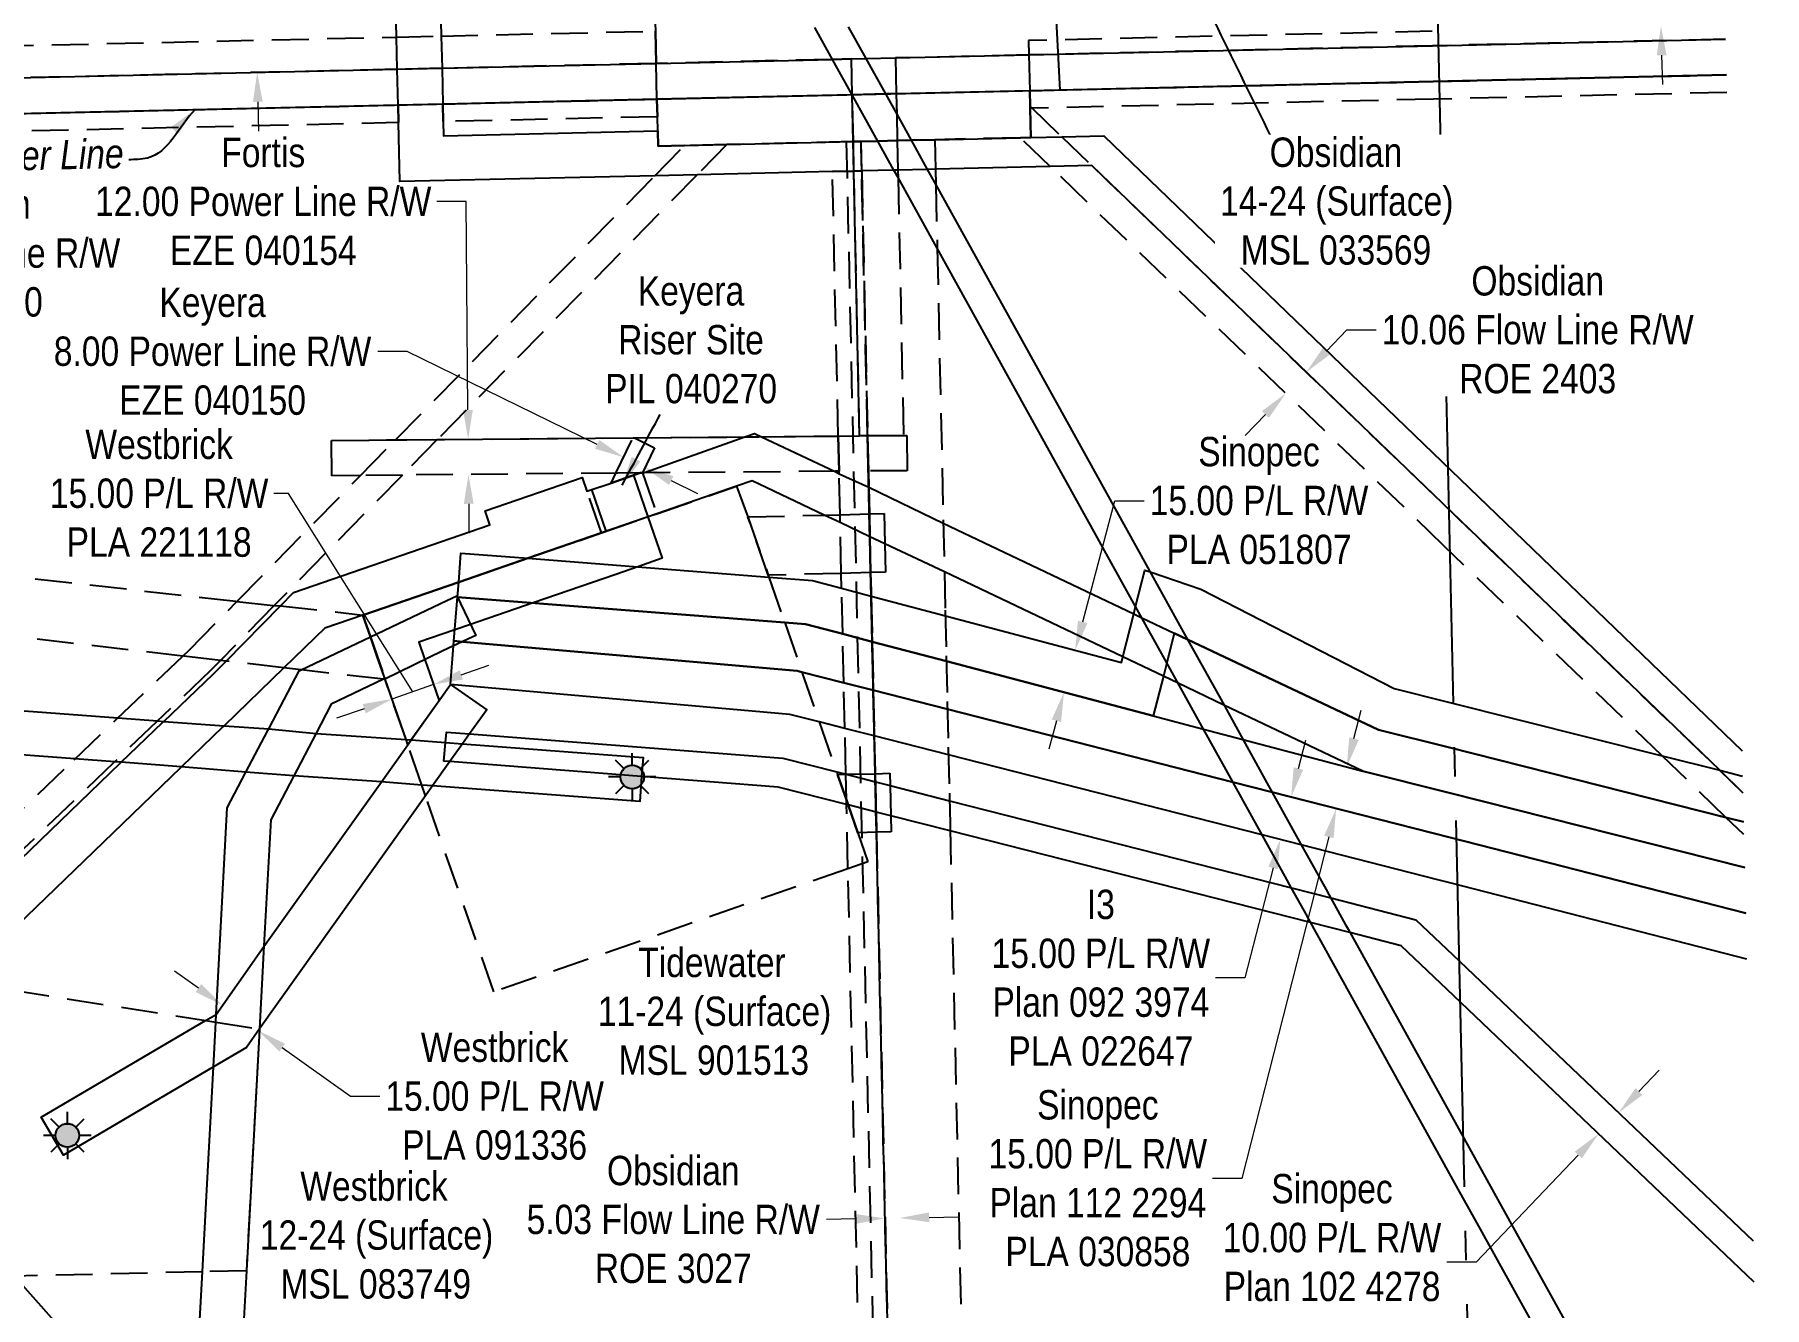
# Model space of a CAD drawing. Extents: x 610688 to 615994, y 5890806 to 5894497.
# Drawn here: x 611160 to 611750, y 5891069 to 5891503 of the extents above; entities that cross this region are included whole.
import ezdxf

# ---------------------------------------------------------------- set-up
doc = ezdxf.new("R2010")
doc.units = 0
doc.header["$LTSCALE"] = 5
doc.header["$PDSIZE"] = 0.5
for name, pattern in [('foc-ACCESSROAD', [3.75, 2.5, -1.25]), ('foc-FLOWLINE', [3.75, 2.5, -1.25]), ('foc-QUARTERLINE', [33, 25, -3, 2, -3])]:
    doc.linetypes.add(name, pattern=pattern)
doc.layers.get('Defpoints').update_dxf_attribs({"color": 9})
for name, color, linetype in [('AS-POWER', 104, 'foc-POWER'), ('C-FLOWLINE', 13, 'foc-FLOWLINE'), ('C-RW', 13, 'Continuous'), ('C-WS', 13, 'foc-ACCESSROAD'), ('F-AR', 190, 'foc-ACCESSROAD'), ('F-EZE', 190, 'foc-FLOWLINE'), ('F-RW', 190, 'Continuous'), ('F-WS', 190, 'foc-ACCESSROAD'), ('F-WS-S', 190, 'Continuous'), ('L-QSEC', 8, 'foc-QUARTERLINE')]:
    doc.layers.add(name, color=color, linetype=linetype)
for name, color, linetype, lineweight in [('C-AR-T', 13, 'Continuous', 9), ('C-FLOWLINE-T', 13, 'Continuous', 9), ('C-WS-T', 13, 'Continuous', 9), ('F-EZE-T', 190, 'Continuous', 9), ('F-RW-T', 190, 'Continuous', 9), ('F-WS-T', 190, 'Continuous', 9)]:
    doc.layers.add(name, color=color, linetype=linetype, lineweight=lineweight)
doc.styles.add('175L', font='', dxfattribs={"height": 20})
doc.styles.add('80CG', font='', dxfattribs={"height": 10})
doc.styles.add('80L', font='', dxfattribs={"height": 10})
doc.styles.add('foc-LtypeFont', font='', dxfattribs={"height": 7.35})
doc.styles.get('175L').set_extended_font_data('Arial Narrow')
doc.styles.get('80CG').set_extended_font_data('Arial Narrow')
doc.styles.get('80L').set_extended_font_data('Arial Narrow')
doc.styles.get('foc-LtypeFont').set_extended_font_data('Arial Narrow')
doc.linetypes.add('foc-POWER', pattern='A,6,-1,["P",foc-LtypeFont,S=0.2,R=0,X=-0.625,Y=-0.75],-1.24,4', length=12.24)
doc.dimstyles.new('Compass 5 000', dxfattribs={"dimscale": 5, "dimtxt": 9, "dimasz": 2, "dimexe": 0.2, "dimexo": 0.0625, "dimgap": 0.5, "dimtad": 0, "dimtih": 1, "dimtoh": 1, "dimzin": 0, "dimdsep": 46, "dimtxsty": '80CG', "dimcen": 0.1, "dimse1": 1, "dimse2": 1, "dimclrd": 256, "dimclrt": 256, "dimaunit": 1, "dimadec": 4, "dimazin": 0, "dimtfac": 0.06, "dimtofl": 0, "dimtmove": 0, "dimatfit": 1, "dimfxl": 0.2, "dimtolj": 1, "dimtzin": 0, "dimlwd": -1, "dimarcsym": 0})

# ---------------------------------------------------------------- blocks, each defined once
blk = doc.blocks.new('*D47')
at = {"layer": 'Defpoints', "color": 0, "transparency": 16777216}
for p in [(611362.72, 5891362.03), (611361.16, 5891358.84), (611369.94, 5891358.49)]:
    blk.add_point(p, dxfattribs=at)
at = {"layer": 'F-EZE-T', "transparency": 16777216}
for p, q in [((611287.4, 5891394.94), (611277.4, 5891394.94)), ((611352.18, 5891363.24), (611287.4, 5891394.94)), ((611377.37, 5891350.91), (611386.35, 5891346.52))]:
    blk.add_line(p, q, dxfattribs=at)
for points in [[(611352.91, 5891364.74), (611351.45, 5891361.74), (611361.16, 5891358.84)], [(611378.1, 5891352.41), (611376.63, 5891349.41), (611368.38, 5891355.31)]]:
    blk.add_solid(points, dxfattribs=at)
at = {"layer": 'F-EZE-T', "transparency": 16777216, "insert": (611221.06, 5891394.94), "char_height": 10, "attachment_point": 5, "style": '80CG'}
blk.add_mtext('\\A1;Keyera\\P8.00 Power Line R/W\\PEZE 040150', dxfattribs=at)
blk = doc.blocks.new('*D48')
at = {"layer": 'Defpoints', "color": 0, "transparency": 16777216}
for p in [(611308.17, 5891364.98), (611321.62, 5891365.1), (611321.72, 5891353.09)]:
    blk.add_point(p, dxfattribs=at)
at = {"layer": 'F-EZE-T', "transparency": 16777216}
for p, q in [((611307.47, 5891446.04), (611297.47, 5891446.04)), ((611308.08, 5891374.98), (611307.47, 5891446.04)), ((611308.36, 5891342.98), (611308.45, 5891332.98))]:
    blk.add_line(p, q, dxfattribs=at)
for points in [[(611309.75, 5891375), (611306.42, 5891374.97), (611308.17, 5891364.98)], [(611310.03, 5891342.99), (611306.69, 5891342.96), (611308.27, 5891352.98)]]:
    blk.add_solid(points, dxfattribs=at)
at = {"layer": 'F-EZE-T', "transparency": 16777216, "insert": (611238.33, 5891446.04), "char_height": 10, "attachment_point": 5, "style": '80CG'}
blk.add_mtext('\\A1;Fortis\\P12.00 Power Line R/W\\PEZE 040154', dxfattribs=at)
blk = doc.blocks.new('*D57')
at = {"layer": 'Defpoints', "color": 0, "transparency": 16777216}
for p in [(611521.36, 5891260.2), (611517.65, 5891245.68), (611584.93, 5891228.49)]:
    blk.add_point(p, dxfattribs=at)
at = {"layer": 'F-RW-T', "transparency": 16777216}
for p, q in [((611591.12, 5891252.7), (611593.59, 5891262.39)), ((611582.46, 5891218.81), (611572.88, 5891181.32)), ((611572.88, 5891181.32), (611562.88, 5891181.32))]:
    blk.add_line(p, q, dxfattribs=at)
for points in [[(611589.5, 5891253.12), (611592.73, 5891252.29), (611588.64, 5891243.01)], [(611580.84, 5891219.22), (611584.07, 5891218.39), (611584.93, 5891228.49)]]:
    blk.add_solid(points, dxfattribs=at)
at = {"layer": 'F-RW-T', "transparency": 16777216, "insert": (611523.79, 5891181.32), "char_height": 10, "attachment_point": 5, "style": '80CG'}
blk.add_mtext('\\A1;I3\\P15.00 P/L R/W\\PPlan 092 3974\\PPLA 022647', dxfattribs=at)
blk = doc.blocks.new('*D58')
at = {"layer": 'Defpoints', "color": 0, "transparency": 16777216}
for p in [(611624.34, 5891248.98), (611603.98, 5891239.07), (611620.73, 5891234.8)]:
    blk.add_point(p, dxfattribs=at)
at = {"layer": 'F-RW-T', "transparency": 16777216}
for p, q in [((611610.06, 5891262.94), (611612.53, 5891272.63)), ((611601.51, 5891229.37), (611571.84, 5891112.97)), ((611571.84, 5891112.97), (611561.84, 5891112.97))]:
    blk.add_line(p, q, dxfattribs=at)
for points in [[(611608.45, 5891263.35), (611611.68, 5891262.53), (611607.59, 5891253.25)], [(611599.89, 5891229.79), (611603.12, 5891228.96), (611603.98, 5891239.07)]]:
    blk.add_solid(points, dxfattribs=at)
at = {"layer": 'F-RW-T', "transparency": 16777216, "insert": (611522.76, 5891112.97), "char_height": 10, "attachment_point": 5, "style": '80CG'}
blk.add_mtext('\\A1;Sinopec\\P15.00 P/L R/W\\PPlan 112 2294\\PPLA 030858', dxfattribs=at)
blk = doc.blocks.new('*D63')
at = {"layer": 'Defpoints', "color": 0, "transparency": 16777216}
for p in [(611493.79, 5891298.66), (611515.03, 5891293.01), (611489.97, 5891284.31)]:
    blk.add_point(p, dxfattribs=at)
at = {"layer": 'F-RW-T', "transparency": 16777216}
for p, q in [((611517.6, 5891302.68), (611528.6, 5891344.04)), ((611528.6, 5891344.04), (611538.6, 5891344.04)), ((611508.64, 5891268.99), (611506.07, 5891259.33))]:
    blk.add_line(p, q, dxfattribs=at)
for points in [[(611515.99, 5891303.11), (611519.21, 5891302.25), (611515.03, 5891293.01)], [(611507.03, 5891269.42), (611510.25, 5891268.57), (611511.21, 5891278.66)]]:
    blk.add_solid(points, dxfattribs=at)
at = {"layer": 'F-RW-T', "transparency": 16777216, "insert": (611577.69, 5891344.04), "char_height": 10, "attachment_point": 5, "style": '80CG'}
blk.add_mtext('\\A1;Sinopec\\P15.00 P/L R/W\\PPLA 051807', dxfattribs=at)
blk = doc.blocks.new('*D65')
at = {"layer": 'Defpoints', "color": 0, "transparency": 16777216}
for p in [(611693.42, 5891128.16), (611731.11, 5891105.94), (611724.25, 5891098.75)]:
    blk.add_point(p, dxfattribs=at)
at = {"layer": 'F-RW-T', "transparency": 16777216}
for p, q in [((611707.18, 5891142.59), (611714.08, 5891149.82)), ((611686.51, 5891120.93), (611651.66, 5891084.39)), ((611651.66, 5891084.39), (611641.66, 5891084.39))]:
    blk.add_line(p, q, dxfattribs=at)
for points in [[(611705.97, 5891143.74), (611708.38, 5891141.44), (611700.28, 5891135.35)], [(611685.31, 5891122.08), (611687.72, 5891119.77), (611693.42, 5891128.16)]]:
    blk.add_solid(points, dxfattribs=at)
at = {"layer": 'F-RW-T', "transparency": 16777216, "insert": (611602.57, 5891084.39), "char_height": 10, "attachment_point": 5, "style": '80CG'}
blk.add_mtext('\\A1;Sinopec\\P10.00 P/L R/W\\PPlan 102 4278\\PPLA 065275', dxfattribs=at)
blk = doc.blocks.new('*D66')
at = {"layer": 'Defpoints', "color": 0, "transparency": 16777216}
for p in [(611246.13, 5891202.58), (611258.37, 5891193.87), (611236.64, 5891163.34)]:
    blk.add_point(p, dxfattribs=at)
at = {"layer": 'F-RW-T', "transparency": 16777216}
for p, q in [((611216.25, 5891177.85), (611208.11, 5891183.65)), ((611244.78, 5891157.54), (611268.09, 5891140.95)), ((611268.09, 5891140.95), (611278.09, 5891140.95))]:
    blk.add_line(p, q, dxfattribs=at)
for points in [[(611217.22, 5891179.21), (611215.29, 5891176.49), (611224.4, 5891172.05)], [(611245.75, 5891158.9), (611243.82, 5891156.18), (611236.64, 5891163.34)]]:
    blk.add_solid(points, dxfattribs=at)
at = {"layer": 'F-RW-T', "transparency": 16777216, "insert": (611317.18, 5891140.95), "char_height": 10, "attachment_point": 5, "style": '80CG'}
blk.add_mtext('\\A1;Westbrick\\P15.00 P/L R/W\\PPLA 091336', dxfattribs=at)
blk = doc.blocks.new('*D67')
at = {"layer": 'Defpoints', "color": 0, "transparency": 16777216}
for p in [(611294.84, 5891285.75), (611280.65, 5891280.81), (611282.18, 5891276.41)]:
    blk.add_point(p, dxfattribs=at)
at = {"layer": 'F-RW-T', "transparency": 16777216}
for p, q in [((611246.93, 5891346.52), (611241.93, 5891346.52)), ((611289.28, 5891278.88), (611246.93, 5891346.52)), ((611305.82, 5891284.64), (611315.26, 5891287.93)), ((611296.37, 5891281.35), (611282.18, 5891276.41)), ((611272.74, 5891273.12), (611263.29, 5891269.84))]:
    blk.add_line(p, q, dxfattribs=at)
for points in [[(611305.27, 5891286.21), (611306.37, 5891283.06), (611296.37, 5891281.35)], [(611272.19, 5891274.7), (611273.28, 5891271.55), (611282.18, 5891276.41)]]:
    blk.add_solid(points, dxfattribs=at)
at = {"layer": 'F-RW-T', "transparency": 16777216, "insert": (611202.84, 5891346.52), "char_height": 10, "attachment_point": 5, "style": '80CG'}
blk.add_mtext('\\A1;Westbrick\\P15.00 P/L R/W\\PPLA 221118', dxfattribs=at)
blk = doc.blocks.new('*D70')
at = {"layer": 'C-FLOWLINE-T', "transparency": 16777216}
for p, q in [((611600.72, 5891395.07), (611607.66, 5891402.27)), ((611607.66, 5891402.27), (611617.66, 5891402.27)), ((611579.87, 5891373.43), (611572.93, 5891366.23))]:
    blk.add_line(p, q, dxfattribs=at)
for points in [[(611599.52, 5891396.23), (611601.92, 5891393.91), (611593.79, 5891387.87)], [(611578.67, 5891374.59), (611581.07, 5891372.27), (611586.81, 5891380.63)]]:
    blk.add_solid(points, dxfattribs=at)
at = {"layer": 'Defpoints', "color": 0, "transparency": 16777216}
for p in [(611547.83, 5891432.15), (611540.86, 5891424.91), (611593.79, 5891387.87)]:
    blk.add_point(p, dxfattribs=at)
at = {"layer": 'C-FLOWLINE-T', "transparency": 16777216, "insert": (611672.66, 5891402.27), "char_height": 10, "attachment_point": 5, "style": '80CG', "bg_fill": 3, "box_fill_scale": 1.1, "bg_fill_color": 256, "bg_fill_true_color": 13158600, "bg_fill_transparency": 0}
blk.add_mtext('\\A1;Obsidian\\P10.06 Flow Line R/W\\PROE 2403', dxfattribs=at)
blk = doc.blocks.new('*D71')
at = {"layer": 'C-AR-T', "transparency": 16777216}
for p, q in [((611713.37, 5891562.79), (611703.37, 5891562.79)), ((611713.87, 5891541.07), (611713.37, 5891562.79)), ((611714.91, 5891495.91), (611715.14, 5891485.91))]:
    blk.add_line(p, q, dxfattribs=at)
for points in [[(611715.53, 5891541.11), (611712.2, 5891541.03), (611714.1, 5891531.08)], [(611716.58, 5891495.94), (611713.25, 5891495.87), (611714.68, 5891505.9)]]:
    blk.add_solid(points, dxfattribs=at)
at = {"layer": 'Defpoints', "color": 0, "transparency": 16777216}
for p in [(611714.1, 5891531.08), (611656.28, 5891529.74), (611656.87, 5891504.56)]:
    blk.add_point(p, dxfattribs=at)
at = {"layer": 'C-AR-T', "transparency": 16777216, "insert": (611674.84, 5891562.79), "char_height": 10, "attachment_point": 5, "style": '80CG'}
blk.add_mtext('\\A1;Obsidian\\P25.15 A/R\\PROE 2544 ', dxfattribs=at)
blk = doc.blocks.new('*D75')
at = {"layer": 'C-FLOWLINE-T', "transparency": 16777216}
for p, q in [((611440.25, 5891099.12), (611430.26, 5891098.9)), ((611465.27, 5891099.68), (611475.27, 5891099.91))]:
    blk.add_line(p, q, dxfattribs=at)
for points in [[(611440.22, 5891100.79), (611440.29, 5891097.46), (611450.25, 5891099.35)], [(611465.24, 5891101.35), (611465.31, 5891098.02), (611455.28, 5891099.46)]]:
    blk.add_solid(points, dxfattribs=at)
at = {"layer": 'Defpoints', "color": 0, "transparency": 16777216}
for p in [(611455.28, 5891099.46), (611450.69, 5891079.48), (611455.72, 5891079.59)]:
    blk.add_point(p, dxfattribs=at)
at = {"layer": 'C-FLOWLINE-T', "transparency": 16777216, "insert": (611378.06, 5891098.9), "char_height": 10, "attachment_point": 5, "style": '80CG'}
blk.add_mtext('\\A1;Obsidian\\P5.03 Flow Line R/W\\PROE 3027', dxfattribs=at)
blk = doc.blocks.new('*D77')
at = {"layer": 'C-AR-T', "transparency": 16777216}
for p, q in [((611069.12, 5891531.49), (611068.89, 5891541.48)), ((611069.8, 5891501.44), (611071.46, 5891428.43)), ((611071.46, 5891428.43), (611081.46, 5891428.43))]:
    blk.add_line(p, q, dxfattribs=at)
for points in [[(611070.78, 5891531.52), (611067.45, 5891531.45), (611069.34, 5891521.49)], [(611071.46, 5891501.48), (611068.13, 5891501.4), (611069.57, 5891511.44)]]:
    blk.add_solid(points, dxfattribs=at)
at = {"layer": 'Defpoints', "color": 0, "transparency": 16777216}
for p in [(611069.34, 5891521.49), (611206.86, 5891524.61), (611207.09, 5891514.56)]:
    blk.add_point(p, dxfattribs=at)
at = {"layer": 'C-AR-T', "transparency": 16777216, "insert": (611136.46, 5891428.43), "char_height": 10, "attachment_point": 5, "style": '80CG'}
blk.add_mtext('\\A1;Obsidian\\P10.06 Flow Line R/W\\PROE 3080', dxfattribs=at)
blk = doc.blocks.new('*D78')
at = {"layer": 'C-AR-T', "transparency": 16777216}
for p, q in [((611234.37, 5891573.3), (611224.37, 5891573.3)), ((611235.46, 5891525.21), (611234.37, 5891573.3)), ((611236.49, 5891480.05), (611236.72, 5891470.05))]:
    blk.add_line(p, q, dxfattribs=at)
for points in [[(611237.13, 5891525.24), (611233.8, 5891525.17), (611235.69, 5891515.21)], [(611238.16, 5891480.09), (611234.82, 5891480.01), (611236.26, 5891490.05)]]:
    blk.add_solid(points, dxfattribs=at)
at = {"layer": 'Defpoints', "color": 0, "transparency": 16777216}
for p in [(611231.54, 5891515.12), (611232.11, 5891489.95), (611236.26, 5891490.05)]:
    blk.add_point(p, dxfattribs=at)
at = {"layer": 'C-AR-T', "transparency": 16777216, "insert": (611195.85, 5891573.3), "char_height": 10, "attachment_point": 5, "style": '80CG'}
blk.add_mtext('\\A1;Obsidian\\P25.15 A/R\\PROE 3080', dxfattribs=at)
blk = doc.blocks.new('GAS')
h = blk.add_hatch(color=255)
h.dxf.hatch_style = 1
edge = h.paths.add_edge_path()
edge.add_arc((0, 0), 0.9, 0, 360)
for p, q in [((0, 0.81), (0, 1.62)), ((-0.81, 0), (-1.62, 0)), ((-0.57, 0.57), (-1.14, 1.14)), ((0.57, 0.57), (1.14, 1.14)), ((1.62, 0), (0.81, 0)), ((-0.57, -0.57), (-1.14, -1.14)), ((0, -0.81), (0, -1.62)), ((1.14, -1.14), (0.57, -0.57))]:
    blk.add_line(p, q)
blk.add_circle((0, 0), 0.8)

msp = doc.modelspace()

# ---------------------------------------------------------------- linework, layer by layer
at = {"layer": 'AS-POWER', "flags": 128}
for points in [[(611509.887, 5891484.07), (611507.268, 5891533.77), (611495.235, 5891597.593), (611493.848, 5891621.334), (611470.744, 5891692.019), (611445.718, 5891767.886), (611447.807, 5892295.572), (611447.468, 5892352.368)], [(610712.719, 5891465.941), (610812.607, 5891468.234), (610832.711, 5891468.696), (611637.035, 5891486.957), (611736.97, 5891489.234)], [(611261.559, 5891364.578), (611441.545, 5891366.139), (611439.073, 5891482.47)], [(611446.865, 5891250.899), (611444.299, 5891366.166), (611441.545, 5891366.139)]]:
    msp.add_lwpolyline(points, dxfattribs=at)
at = {"layer": 'C-FLOWLINE'}
for points in [[(611456.467, 5890821.03), (611442.048, 5891466.547), (611437.021, 5891466.435), (611451.44, 5890820.909)], [(611080.063, 5891166.271), (611173.841, 5891255.692), (611188.444, 5891269.627), (611210.923, 5891291.046), (611213.207, 5891293.232), (611229.273, 5891309.603), (611271.524, 5891352.658), (611283.407, 5891364.768), (611371.805, 5891454.852), (611381.915, 5891465.156), (611396.345, 5891465.489), (611386.236, 5891455.187), (611297.631, 5891364.891), (611285.747, 5891352.781), (611241.97, 5891308.17), (611223.718, 5891289.563), (611220.279, 5891286.066), (611201.956, 5891268.604), (611187.353, 5891254.668), (611095.004, 5891166.612)]]:
    msp.add_lwpolyline(points, dxfattribs=at)
at = {"layer": 'C-RW'}
for points in [[(611742.621, 5891244.468), (611734.696, 5891252.106), (611640.283, 5891343.138), (611520.736, 5891458.301), (611506.549, 5891457.973), (611467.421, 5891457.067), (611464.621, 5891457.002), (611454.623, 5891456.771), (611453.284, 5891456.74), (611442.282, 5891456.485), (611439.651, 5891456.424), (611432.279, 5891456.253), (611386.236, 5891455.187), (611371.805, 5891454.852), (611284.901, 5891452.841), (611284.435, 5891472.953), (611284.296, 5891478.954), (611284.014, 5891491.135), (611283.76, 5891502.123), (611283.194, 5891526.565)], [(611298.441, 5891526.792), (611299.004, 5891502.47), (611299.259, 5891491.481), (611299.54, 5891479.301), (611299.679, 5891473.299), (611299.792, 5891468.438), (611372.752, 5891470.127), (611372.872, 5891464.947), (611381.916, 5891465.156), (611396.345, 5891465.49), (611439.44, 5891466.488), (611442.049, 5891466.548), (611447.782, 5891466.681), (611454.411, 5891466.834), (611459.12, 5891466.943), (611467.188, 5891467.13), (611496.347, 5891467.805), (611499.94, 5891467.888), (611510.488, 5891468.133), (611524.765, 5891468.465), (611639.961, 5891357.404), (611742.291, 5891258.749)], [(611749.925, 5890928.018), (611746.105, 5890927.927), (611651.432, 5891098.736), (611645.564, 5891109.342), (611594.652, 5891201.322), (611593.712, 5891203.021), (611588.105, 5891213.152), (611587.166, 5891214.848), (611577.016, 5891233.186), (611567.041, 5891251.21), (611557.066, 5891269.233), (611549.186, 5891283.468), (611546.251, 5891288.772), (611535.641, 5891307.942), (611468.013, 5891430.128), (611454.677, 5891454.223), (611453.284, 5891456.74), (611447.782, 5891466.68), (611439.073, 5891482.47), (611432.379, 5891494.507), (611426.368, 5891505.367)], [(611437.71, 5891505.625), (611443.72, 5891494.766), (611450.385, 5891482.724), (611454.221, 5891475.793), (611459.12, 5891466.943), (611464.621, 5891457.003), (611467.531, 5891451.744), (611539.256, 5891322.156), (611551.327, 5891300.348), (611564.628, 5891276.315), (611570.429, 5891265.834), (611580.404, 5891247.811), (611590.379, 5891229.788), (611600.544, 5891211.423), (611601.482, 5891209.728), (611607.082, 5891199.611), (611608.022, 5891197.912), (611645.076, 5891130.967), (611660.224, 5891103.602), (611749.597, 5890942.233)], [(611364.888, 5890818.832), (611278.079, 5890916.705), (611239.218, 5890960.517), (611222.498, 5890979.367), (611146.992, 5891064.494), (611111.041, 5891063.676), (611096.391, 5891063.342), (611027.041, 5891061.765), (611026.48, 5891086.755), (611041.47, 5891087.09), (611041.694, 5891077.096), (611095.858, 5891078.326), (611110.568, 5891078.663), (611153.598, 5891079.643), (611220.63, 5891004.08), (611237.396, 5890985.179), (611248.516, 5890972.643), (611297.703, 5890917.175), (611384.514, 5890819.303)]]:
    msp.add_lwpolyline(points, dxfattribs=at)
at = {"layer": 'C-WS'}
msp.add_lwpolyline([(611043.075, 5891520.99), (611053.292, 5891521.226), (611063.2, 5891521.456), (611283.194, 5891526.559), (611298.441, 5891526.792), (611371.404, 5891528.351), (611371.965, 5891504.129), (611372.219, 5891493.139), (611299.259, 5891491.48), (611284.014, 5891491.134), (611063.987, 5891486.135), (611054.12, 5891485.911), (611043.861, 5891485.68), (610834.931, 5891480.936), (610834.68, 5891491.933), (610834.127, 5891516.146), (611043.075, 5891520.99)], close=True, dxfattribs=at)
for points in [[(611636.648, 5891504.101), (611499.175, 5891500.95), (611499.289, 5891496.027), (611499.571, 5891483.84), (611499.693, 5891478.535), (611499.709, 5891477.838), (611499.94, 5891467.888), (611496.347, 5891467.805), (611467.188, 5891467.13), (611459.12, 5891466.943), (611454.411, 5891466.834), (611447.782, 5891466.681), (611442.049, 5891466.548), (611439.44, 5891466.488), (611396.345, 5891465.49), (611381.916, 5891465.156), (611372.872, 5891464.947), (611372.752, 5891470.127), (611372.64, 5891474.957), (611372.501, 5891480.958), (611372.219, 5891493.14), (611371.965, 5891504.129)], [(611742.951, 5891230.168), (611736.83, 5891236.066), (611715.053, 5891257.051), (611640.607, 5891328.789), (611506.549, 5891457.973), (611496.347, 5891467.805), (611499.94, 5891467.888), (611499.709, 5891477.838), (611499.693, 5891478.535), (611500.4, 5891477.854), (611510.488, 5891468.133), (611520.693, 5891458.3), (611640.285, 5891343.062), (611734.673, 5891252.112), (611742.621, 5891244.453)], [(611454.238, 5890920.929), (611447.316, 5891230.987), (611447.138, 5891238.952), (611447.106, 5891240.419), (611446.907, 5891249.302), (611446.871, 5891250.816), (611446.526, 5891266.373), (611446.178, 5891281.949), (611445.831, 5891297.525), (611445.483, 5891313.095), (611445.34, 5891319.517), (611445.069, 5891331.69), (611444.893, 5891339.512), (611444.685, 5891348.921), (611444.568, 5891354.161), (611444.299, 5891366.166), (611442.282, 5891456.485), (611442.049, 5891466.547), (611447.782, 5891466.68), (611454.411, 5891466.834), (611459.12, 5891466.943), (611467.188, 5891467.129), (611467.42, 5891457.067), (611467.531, 5891451.744), (611468.013, 5891430.128), (611470.078, 5891337.489), (611470.502, 5891319.921), (611470.765, 5891306.668), (611471.112, 5891291.093), (611471.459, 5891275.519), (611471.806, 5891259.943), (611472.156, 5891244.291), (611472.188, 5891242.827), (611472.386, 5891233.969), (611472.419, 5891232.502), (611479.35, 5890921.532)]]:
    msp.add_lwpolyline(points, dxfattribs=at)
at = {"layer": 'F-AR'}
for points in [[(611450.145, 5891329.335), (611450.361, 5891319.64), (611445.34, 5891319.517), (611435.337, 5891319.272), (611410.417, 5891318.663), (611403.515, 5891338.5), (611429.541, 5891339.137), (611434.891, 5891339.268), (611444.893, 5891339.512), (611449.915, 5891339.635), (611450.145, 5891329.335)], [(611274.862, 5891297.63), (611279.842, 5891283.127), (611279.306, 5891283.131), (611251.254, 5891286.375), (611245.395, 5891287.052), (611225.689, 5891289.331), (611223.717, 5891289.56), (611210.919, 5891291.04), (611067.917, 5891307.574), (611067.461, 5891327.865), (611229.276, 5891309.718), (611241.973, 5891308.295), (611244.162, 5891308.176), (611272.317, 5891305.039), (611274.862, 5891297.63)], [(611451.892, 5891251.105), (611451.986, 5891246.917), (611452.216, 5891236.593), (611452.338, 5891231.11), (611447.316, 5891230.987), (611440.98, 5891230.832), (611437.689, 5891240.291), (611437.06, 5891242.097), (611434.078, 5891250.668), (611436.94, 5891250.739), (611446.87, 5891250.899), (611451.892, 5891251.105)]]:
    msp.add_lwpolyline(points, close=True, dxfattribs=at)
at = {"layer": 'F-EZE'}
for points in [[(611053.863, 5891496.905), (611283.76, 5891502.123), (611299.004, 5891502.47), (611371.965, 5891504.129)], [(611736.69, 5891501.405), (611636.76, 5891499.143), (611499.289, 5891496.027), (611453.836, 5891494.996), (611454.075, 5891482.734), (611454.221, 5891475.793), (611454.411, 5891466.834), (611454.623, 5891456.771), (611454.677, 5891454.223), (611456.536, 5891366.272), (611444.299, 5891366.166), (611441.545, 5891366.139), (611439.651, 5891456.424), (611439.44, 5891466.487), (611439.073, 5891482.47), (611438.849, 5891494.655), (611432.379, 5891494.507), (611372.219, 5891493.139), (611299.259, 5891491.48), (611284.014, 5891491.134), (611063.987, 5891486.135)], [(611737.109, 5891483.232), (611637.171, 5891480.955), (611500.4, 5891477.854), (611499.709, 5891477.838), (611499.693, 5891478.535), (611499.571, 5891483.84), (611637.035, 5891486.957), (611736.97, 5891489.234)], [(611444.235, 5890920.689), (611437.586, 5891218.533), (611437.097, 5891240.442), (611437.06, 5891242.097), (611436.911, 5891250.752), (611436.517, 5891266.411), (611436.17, 5891281.976), (611435.799, 5891298.602), (611435.451, 5891314.181), (611435.337, 5891319.272), (611434.951, 5891336.563), (611434.891, 5891339.268), (611434.579, 5891353.252), (611434.56, 5891354.074), (611434.292, 5891366.077), (611432.279, 5891456.253), (611439.651, 5891456.424), (611442.282, 5891456.485), (611444.299, 5891366.166), (611444.567, 5891354.161), (611444.69, 5891348.672), (611444.893, 5891339.512), (611445.068, 5891331.721), (611445.34, 5891319.517), (611445.483, 5891313.095), (611445.519, 5891311.504), (611445.831, 5891297.525), (611445.866, 5891295.946), (611446.179, 5891281.949), (611446.235, 5891279.404), (611446.526, 5891266.373), (611446.582, 5891263.839), (611446.87, 5891250.899), (611446.907, 5891249.302), (611446.932, 5891248.207), (611447.105, 5891240.419), (611447.138, 5891238.952), (611447.162, 5891237.88), (611447.316, 5891230.987), (611454.238, 5890920.929)]]:
    msp.add_lwpolyline(points, dxfattribs=at)
at = {"layer": 'F-EZE', "linetype": 'Continuous'}
for points in [[(611063.987, 5891486.137), (611284.014, 5891491.135), (611299.259, 5891491.481), (611372.219, 5891493.14), (611432.379, 5891494.507), (611438.849, 5891494.655), (611443.72, 5891494.766), (611453.836, 5891494.995), (611499.289, 5891496.027), (611636.76, 5891499.143), (611736.689, 5891501.41)], [(611736.97, 5891489.234), (611637.035, 5891486.957), (611499.571, 5891483.84), (611454.074, 5891482.791), (611450.385, 5891482.724), (611439.063, 5891482.47), (611372.501, 5891480.958), (611299.54, 5891479.301), (611284.296, 5891478.954), (611064.255, 5891473.955)]]:
    msp.add_lwpolyline(points, dxfattribs=at)
at = {"layer": 'F-EZE'}
for points in [[(611284.296, 5891478.954), (611284.435, 5891472.953), (611064.386, 5891467.954), (611064.255, 5891473.955), (611284.296, 5891478.954)], [(611372.501, 5891480.958), (611372.64, 5891474.957), (611299.679, 5891473.299), (611299.54, 5891479.301), (611372.501, 5891480.958)], [(611434.292, 5891366.077), (611434.56, 5891354.074), (611433.305, 5891354.063), (611368.266, 5891353.561), (611367.733, 5891353.493), (611359.212, 5891353.42), (611285.747, 5891352.781), (611271.524, 5891352.658), (611261.664, 5891352.573), (611261.559, 5891364.578), (611283.407, 5891364.768), (611297.631, 5891364.891), (611365.084, 5891365.474), (611403.412, 5891365.809), (611407.18, 5891365.842), (611434.292, 5891366.077)], [(611456.536, 5891366.272), (611457.669, 5891366.282), (611457.773, 5891354.276), (611444.568, 5891354.161), (611444.299, 5891366.166), (611456.536, 5891366.272)], [(611366.766, 5891353.485), (611356.873, 5891350.069), (611358.503, 5891353.413), (611364.427, 5891365.517), (611365.067, 5891365.368), (611371.621, 5891362.057), (611367.629, 5891353.577), (611366.766, 5891353.485)]]:
    msp.add_lwpolyline(points, close=True, dxfattribs=at)
at = {"layer": 'F-RW'}
for points in [[(611094.377, 5891162.571), (611189.619, 5891254.502), (611189.959, 5891254.831), (611204.054, 5891268.436), (611204.43, 5891268.793), (611221.303, 5891284.857), (611225.689, 5891289.331), (611244.162, 5891308.176), (611248.589, 5891312.692), (611315.535, 5891335.812), (611313.928, 5891340.542), (611347.055, 5891351.966), (611348.664, 5891347.235), (611356.873, 5891350.069), (611366.766, 5891353.485), (611367.632, 5891353.583), (611368.249, 5891353.678), (611402.423, 5891365.8), (611405.791, 5891366.963), (611408.128, 5891365.85), (611433.29, 5891353.968), (611434.579, 5891353.252), (611444.69, 5891348.677), (611470.105, 5891336.33), (611535, 5891305.421), (611537.765, 5891304.103), (611548.812, 5891298.841), (611553.347, 5891296.698), (611618.405, 5891265.938), (611642.163, 5891259.944), (611736.83, 5891236.066), (611742.85, 5891234.548)], [(611743.209, 5891218.967), (611642.514, 5891244.394), (611613.079, 5891251.827), (611565.71, 5891274.36), (611550.124, 5891281.775), (611545.081, 5891284.174), (611531.267, 5891290.745), (611470.477, 5891319.761), (611450.145, 5891329.335), (611445.068, 5891331.721), (611434.951, 5891336.563), (611429.541, 5891339.137), (611404.971, 5891350.825), (611399.671, 5891348.995), (611372.47, 5891339.596), (611353.555, 5891333.067), (611328.462, 5891324.409), (611304.932, 5891316.291), (611272.317, 5891305.039), (611259.334, 5891300.556), (611245.395, 5891287.052), (611224.961, 5891267.258), (611224.573, 5891266.882), (611210.438, 5891253.299), (611210.112, 5891252.948), (611134.43, 5891180.023)], [(611742.85, 5891234.548), (611736.83, 5891236.066), (611642.163, 5891259.944), (611618.405, 5891265.938), (611553.347, 5891296.698), (611548.812, 5891298.841), (611546.251, 5891288.772), (611545.081, 5891284.174), (611541.648, 5891270.674), (611471.153, 5891289.274), (611445.866, 5891295.946), (611435.799, 5891298.602), (611423.088, 5891301.956), (611416.039, 5891302.507), (611304.525, 5891311.168), (611304.932, 5891316.291), (611305.702, 5891326.189), (611328.462, 5891324.409), (611410.654, 5891317.982), (611425.539, 5891316.818), (611435.451, 5891314.181), (611445.519, 5891311.504), (611470.808, 5891304.777), (611530.778, 5891288.824), (611531.267, 5891290.745), (611535.008, 5891305.453), (611535.641, 5891307.942), (611538.8, 5891320.363), (611540.586, 5891319.753), (611557.867, 5891313.856), (611623.699, 5891280.049), (611641.812, 5891275.488), (611715.053, 5891257.051), (611734.69, 5891252.107), (611742.49, 5891250.143)], [(611216.614, 5891062.836), (611217.592, 5891081.1), (611218.97, 5891106.851), (611221.331, 5891150.972), (611222.028, 5891164.004), (611222.137, 5891166.279), (611222.261, 5891168.888), (611226.058, 5891239.286), (611232.334, 5891251.259), (611239.917, 5891265.728), (611240.301, 5891266.462), (611250.564, 5891286.045), (611251.254, 5891286.374), (611274.862, 5891297.63), (611300.928, 5891310.058), (611304.279, 5891311.655), (611310.734, 5891298.115), (611309.775, 5891297.658), (611299.584, 5891292.799), (611279.818, 5891283.187), (611279.306, 5891283.131), (611261.531, 5891274.656), (611256.205, 5891264.494), (611248.622, 5891250.024), (611240.862, 5891235.219), (611238.56, 5891192.206), (611237.047, 5891163.942), (611236.917, 5891161.521), (611232.631, 5891081.443), (611231.643, 5891062.99)], [(611743.568, 5891203.43), (611642.858, 5891229.157), (611582.216, 5891244.611), (611568.77, 5891248.086), (611471.517, 5891272.942), (611446.235, 5891279.404), (611436.17, 5891281.976), (611421.916, 5891285.619), (611420.285, 5891286.036), (611306.236, 5891295.971), (611303.313, 5891296.225), (611304.525, 5891311.168), (611416.039, 5891302.507), (611423.088, 5891301.956), (611435.799, 5891298.602), (611445.866, 5891295.946), (611471.153, 5891289.274), (611541.648, 5891270.674), (611558.769, 5891266.156), (611572.214, 5891262.609), (611613.079, 5891251.827), (611642.514, 5891244.394), (611743.209, 5891218.967)], [(611743.931, 5891187.683), (611643.209, 5891213.599), (611638.625, 5891214.779), (611592.11, 5891226.661), (611578.737, 5891230.077), (611471.863, 5891257.38), (611446.582, 5891263.839), (611436.517, 5891266.411), (611427.827, 5891268.631), (611417.835, 5891271.184), (611302.199, 5891281.329), (611303.186, 5891294.516), (611303.313, 5891296.225), (611306.236, 5891295.971), (611420.285, 5891286.036), (611421.916, 5891285.619), (611436.17, 5891281.976), (611446.235, 5891279.404), (611471.517, 5891272.942), (611568.77, 5891248.086), (611582.216, 5891244.611), (611642.858, 5891229.157), (611743.568, 5891203.43)], [(611068.561, 5891278.955), (611188.796, 5891269.962), (611202.321, 5891268.951), (611204.43, 5891268.793), (611224.961, 5891267.258), (611240.197, 5891266.243), (611256.311, 5891264.695), (611286.989, 5891262.594), (611288.774, 5891262.459), (611300.448, 5891261.58), (611306.248, 5891261.143), (611367.767, 5891256.51), (611367.294, 5891249.984), (611367.294, 5891249.984), (611366.678, 5891241.469), (611296.057, 5891246.816), (611292.382, 5891247.095), (611278.585, 5891248.139), (611248.719, 5891250.209), (611232.43, 5891251.443), (611210.402, 5891253.302), (611189.959, 5891254.831), (611187.701, 5891255), (611174.177, 5891256.012), (611068.9, 5891263.887)], [(611746.474, 5891077.547), (611644.076, 5891175.227), (611626.171, 5891192.307), (611608.656, 5891196.766), (611595.29, 5891200.169), (611472.443, 5891231.443), (611452.216, 5891236.593), (611447.162, 5891237.88), (611437.689, 5891240.291), (611437.097, 5891240.442), (611413.843, 5891246.362), (611367.294, 5891249.984), (611301.929, 5891255.071), (611299.918, 5891255.228), (611300.448, 5891261.58), (611300.747, 5891265.16), (611308.668, 5891264.545), (611415.394, 5891256.263), (611433.764, 5891251.571), (611436.94, 5891250.752), (611446.932, 5891248.207), (611451.986, 5891246.917), (611472.212, 5891241.75), (611588.751, 5891211.985), (611602.123, 5891208.57), (611631.143, 5891201.159), (611643.762, 5891189.139), (611746.149, 5891091.613)]]:
    msp.add_lwpolyline(points, dxfattribs=at)
for points in [[(611288.774, 5891262.459), (611287.606, 5891260.819), (611286.99, 5891262.595), (611279.85, 5891283.182), (611277.207, 5891290.857), (611274.869, 5891297.637), (611272.317, 5891305.039), (611304.932, 5891316.291), (611328.462, 5891324.41), (611353.555, 5891333.067), (611355.244, 5891333.65), (611350.349, 5891347.817), (611356.873, 5891350.069), (611364.528, 5891352.712), (611369.423, 5891338.544), (611374.298, 5891324.436), (611372.722, 5891323.85), (611365.97, 5891321.496), (611358.445, 5891318.926), (611330.288, 5891309.178), (611308.971, 5891301.822), (611303.617, 5891299.982), (611291.387, 5891295.752), (611293.424, 5891289.833), (611294.068, 5891287.989), (611298.278, 5891275.818), (611288.774, 5891262.459)], [(611221.331, 5891150.972), (611170.301, 5891120.869), (611162.683, 5891133.784), (611218.708, 5891166.824), (611222.235, 5891168.893), (611238.577, 5891191.977), (611278.585, 5891248.139), (611287.606, 5891260.819), (611288.774, 5891262.459), (611302.199, 5891281.329), (611314.48, 5891272.716), (611308.668, 5891264.545), (611306.248, 5891261.143), (611301.929, 5891255.071), (611296.057, 5891246.816), (611293.654, 5891243.439), (611237.056, 5891163.925), (611232.619, 5891157.631), (611221.331, 5891150.972)]]:
    msp.add_lwpolyline(points, close=True, dxfattribs=at)
at = {"layer": 'F-WS'}
for points in [[(611437.586, 5891218.533), (611316.93, 5891176.548), (611293.654, 5891243.439), (611292.382, 5891247.095), (611287.606, 5891260.819), (611286.989, 5891262.594), (611279.842, 5891283.127), (611274.862, 5891297.63), (611272.317, 5891305.039), (611304.932, 5891316.291), (611328.462, 5891324.409), (611353.555, 5891333.067), (611372.47, 5891339.596), (611399.671, 5891348.995), (611403.515, 5891338.5), (611410.417, 5891318.663), (611410.654, 5891317.982), (611416.039, 5891302.507), (611421.916, 5891285.619), (611427.827, 5891268.631), (611433.764, 5891251.571), (611434.078, 5891250.668), (611437.06, 5891242.097), (611437.689, 5891240.291), (611440.98, 5891230.832), (611444.431, 5891220.915), (611437.586, 5891218.533)], [(611372.47, 5891339.596), (611353.555, 5891333.067), (611348.664, 5891347.235), (611356.873, 5891350.069), (611366.766, 5891353.485), (611367.637, 5891353.554), (611372.47, 5891339.596)], [(611236.917, 5891161.521), (611232.631, 5891081.443), (611217.592, 5891081.1), (611153.598, 5891079.643), (611110.568, 5891078.663), (611108.555, 5891142.52), (611108.382, 5891147.986), (611093.395, 5891147.531), (611074.388, 5891146.955), (611071.532, 5891146.868), (611071.284, 5891157.902), (611071.195, 5891161.864), (611075.581, 5891161.998), (611090.645, 5891162.457), (611094.377, 5891162.571), (611113.076, 5891163.122), (611116.964, 5891163.228), (611133.191, 5891178.83), (611134.429, 5891180.023), (611218.71, 5891166.816), (611222.137, 5891166.279), (611237.047, 5891163.942), (611236.917, 5891161.521)]]:
    msp.add_lwpolyline(points, close=True, dxfattribs=at)
at = {"layer": 'L-QSEC'}
msp.add_line((611633.576, 5891729.909), (611651.063, 5890955.652), dxfattribs=at)

# ---------------------------------------------------------------- block references
at = {"layer": 'F-WS-S', "color": 2, "xscale": 4.998057249999966, "yscale": 4.998057249999966, "zscale": 4.998057249999966}
for p in [(611364.07, 5891249.832), (611171.585, 5891127.61)]:
    msp.add_blockref('GAS', p, dxfattribs=at)

# ---------------------------------------------------------------- texts
at = {"layer": 'AS-POWER', "insert": (611077.687, 5891464.919), "char_height": 9.99611, "attachment_point": 1, "rotation": 1.301414, "style": '80L'}
msp.add_mtext_dynamic_manual_height_columns('\\pi0.32614;{\\fArial Narrow|b0|i1|c0|p34;Fortis O/H Power Line}', width=112.45738, gutter_width=50, heights=[0], dxfattribs=at)
at = {"layer": 'F-WS-T', "char_height": 9.99611, "attachment_point": 1, "style": '175L'}
for s, width, insert in [('\\pi11.59392;Keyera\\P\\pi4.93212;Riser Site\\P\\pi0.48978;PIL 040270', 58.1197, (611354.368, 5891420.588)), ('\\pi14.41002;Tidewater\\P\\pi0.66366;11-24 (Surface)\\P\\pi7.71071;MSL 901513', 78.96426, (611351.701, 5891191.603)), ('\\pi14.44752;Westbrick\\P\\pi0.66366;12-24 (Surface)\\P\\pi7.69708;MSL 083749', 78.96426, (611236.503, 5891115.308))]:
    msp.add_mtext_dynamic_manual_height_columns(s, width=width, gutter_width=99.961, heights=[0], dxfattribs=dict(at, insert=insert))

# ---------------------------------------------------------------- dimensions: what is measured, and where the dimension line sits
at = {"layer": 'C-AR-T'}
for base, p1, p2, angle, text, picture, middle in [((611236.262, 5891490.049), (611231.542, 5891515.115), (611232.114, 5891489.955), 271.30144, 'Obsidian\\P25.15 A/R\\PROE 3080', '*D78', (611195.847, 5891573.303)), ((611714.099, 5891531.076), (611656.865, 5891504.565), (611656.283, 5891529.738), 91.325674, 'Obsidian\\P25.15 A/R\\PROE 2544 ', '*D71', (611674.842, 5891562.792)), ((611069.342, 5891521.489), (611207.091, 5891514.56), (611206.862, 5891524.613), 91.301304, 'Obsidian\\P10.06 Flow Line R/W\\PROE 3080', '*D77', (611136.456, 5891428.432))]:
    dim = msp.add_linear_dim(base=base, p1=p1, p2=p2, angle=angle, text=text, dimstyle='Compass 5 000', dxfattribs=at)
    dim.commit()
    dim.dimension.update_dxf_attribs({"geometry": picture, "text_midpoint": middle, "dimtype": 161})
at = {"layer": 'C-FLOWLINE-T'}
dim = msp.add_linear_dim(base=(611455.277, 5891099.46), p1=(611450.694, 5891079.482), p2=(611455.721, 5891079.595), angle=1.279565, text='Obsidian\\P5.03 Flow Line R/W\\PROE 3027', dimstyle='Compass 5 000', dxfattribs=at)
dim.commit()
dim.dimension.update_dxf_attribs({"geometry": '*D75', "text_midpoint": (611378.056, 5891098.901), "dimtype": 161})
at = {"layer": 'F-EZE-T'}
for base, p1, p2, angle, text, picture, middle in [((611308.171, 5891364.982), (611321.724, 5891353.094), (611321.62, 5891365.098), 90.495609, 'Fortis\\P12.00 Power Line R/W\\PEZE 040154', '*D48', (611238.329, 5891446.043)), ((611361.161, 5891358.843), (611369.944, 5891358.494), (611362.72, 5891362.03), 153.92068, 'Keyera\\P8.00 Power Line R/W\\PEZE 040150', '*D47', (611221.064, 5891394.943))]:
    dim = msp.add_linear_dim(base=base, p1=p1, p2=p2, angle=angle, text=text, dimstyle='Compass 5 000', dxfattribs=at)
    dim.commit()
    dim.dimension.update_dxf_attribs({"geometry": picture, "text_midpoint": middle, "dimtype": 161})
at = {"layer": 'F-RW-T'}
dim = msp.add_linear_dim(base=(611282.179, 5891276.411), p1=(611294.843, 5891285.748), p2=(611280.649, 5891280.807), angle=199.190837, text='Westbrick\\P15.00 P/L R/W\\PPLA 221118', dimstyle='Compass 5 000', override={"dimtmove": 1}, dxfattribs=at)
dim.commit()
dim.dimension.update_dxf_attribs({"geometry": '*D67', "text_midpoint": (611239.43, 5891346.516), "dimtype": 161})
for base, p1, p2, angle, text, picture, middle in [((611603.979, 5891239.065), (611624.341, 5891248.983), (611620.726, 5891234.797), 255.703117, 'Sinopec\\P15.00 P/L R/W\\PPlan 112 2294\\PPLA 030858', '*D58', (611522.758, 5891112.967)), ((611584.932, 5891228.494), (611521.362, 5891260.202), (611517.652, 5891245.682), 255.669122, 'I3\\P15.00 P/L R/W\\PPlan 092 3974\\PPLA 022647', '*D57', (611523.794, 5891181.318)), ((611236.638, 5891163.338), (611246.129, 5891202.578), (611258.368, 5891193.866), 324.556499, 'Westbrick\\P15.00 P/L R/W\\PPLA 091336', '*D66', (611317.179, 5891140.948)), ((611693.415, 5891128.161), (611731.109, 5891105.939), (611724.249, 5891098.747), 226.350628, 'Sinopec\\P10.00 P/L R/W\\PPlan 102 4278\\PPLA 065275', '*D65', (611602.571, 5891084.386))]:
    dim = msp.add_linear_dim(base=base, p1=p1, p2=p2, angle=angle, text=text, dimstyle='Compass 5 000', dxfattribs=at)
    dim.commit()
    dim.dimension.update_dxf_attribs({"geometry": picture, "text_midpoint": middle, "dimtype": 161})

# ---------------------------------------------------------------- leaders
at = {"layer": 'AS-POWER', "path_type": 1}
msp.add_leader([(611215.085, 5891477.377), (611198.83, 5891460.826), (611192.541, 5891460.255)], dimstyle='Compass 5 000', override={"dimgap": 0.5, "dimtad": 0}, dxfattribs=at)
at = {"layer": 'C-WS-T', "path_type": 1}
msp.add_leader([(611546.81, 5891539.237), (611582.649, 5891466.245)], dimstyle='Compass 5 000', override={"dimgap": 0.5, "dimtad": 0}, dxfattribs=at)
at = {"layer": 'F-WS-T', "path_type": 1}
msp.add_leader([(611360.64, 5891349.358), (611373.585, 5891373.41)], dimstyle='Compass 5 000', override={"dimgap": 0.5, "dimtad": 0}, dxfattribs=at)

# ---------------------------------------------------------------- next in the draw order: dimensions: what is measured, and where the dimension line sits
at = {"layer": 'C-FLOWLINE-T'}
dim = msp.add_linear_dim(base=(611593.785, 5891387.869), p1=(611540.858, 5891424.912), p2=(611547.832, 5891432.149), angle=46.062175, text='Obsidian\\P10.06 Flow Line R/W\\PROE 2403', dimstyle='Compass 5 000', override={"dimtfill": 1}, dxfattribs=at)
dim.commit()
dim.dimension.update_dxf_attribs({"geometry": '*D70', "text_midpoint": (611672.663, 5891402.271), "dimtype": 161})

# ---------------------------------------------------------------- next in the draw order: texts
at = {"layer": 'C-WS-T', "insert": (611563.742, 5891467.866), "char_height": 9.99611, "attachment_point": 1, "style": '175L', "bg_fill": 3, "box_fill_scale": 1.1, "bg_fill_color": 256, "bg_fill_transparency": 0}
msp.add_mtext_dynamic_manual_height_columns('\\pi17.57386;Obsidian\\P\\pi0.66366;14-24 (Surface)\\P\\pi7.69708;MSL 033569', width=78.96426, gutter_width=99.961, heights=[0], dxfattribs=at)

# ---------------------------------------------------------------- next in the draw order: dimensions: what is measured, and where the dimension line sits
at = {"layer": 'F-RW-T'}
dim = msp.add_linear_dim(base=(611515.028, 5891293.014), p1=(611489.975, 5891284.308), p2=(611493.793, 5891298.662), angle=75.103793, text='Sinopec\\P15.00 P/L R/W\\PPLA 051807', dimstyle='Compass 5 000', dxfattribs=at)
dim.commit()
dim.dimension.update_dxf_attribs({"geometry": '*D63', "text_midpoint": (611577.689, 5891344.044), "dimtype": 161})

doc.saveas('drawing.dxf')
